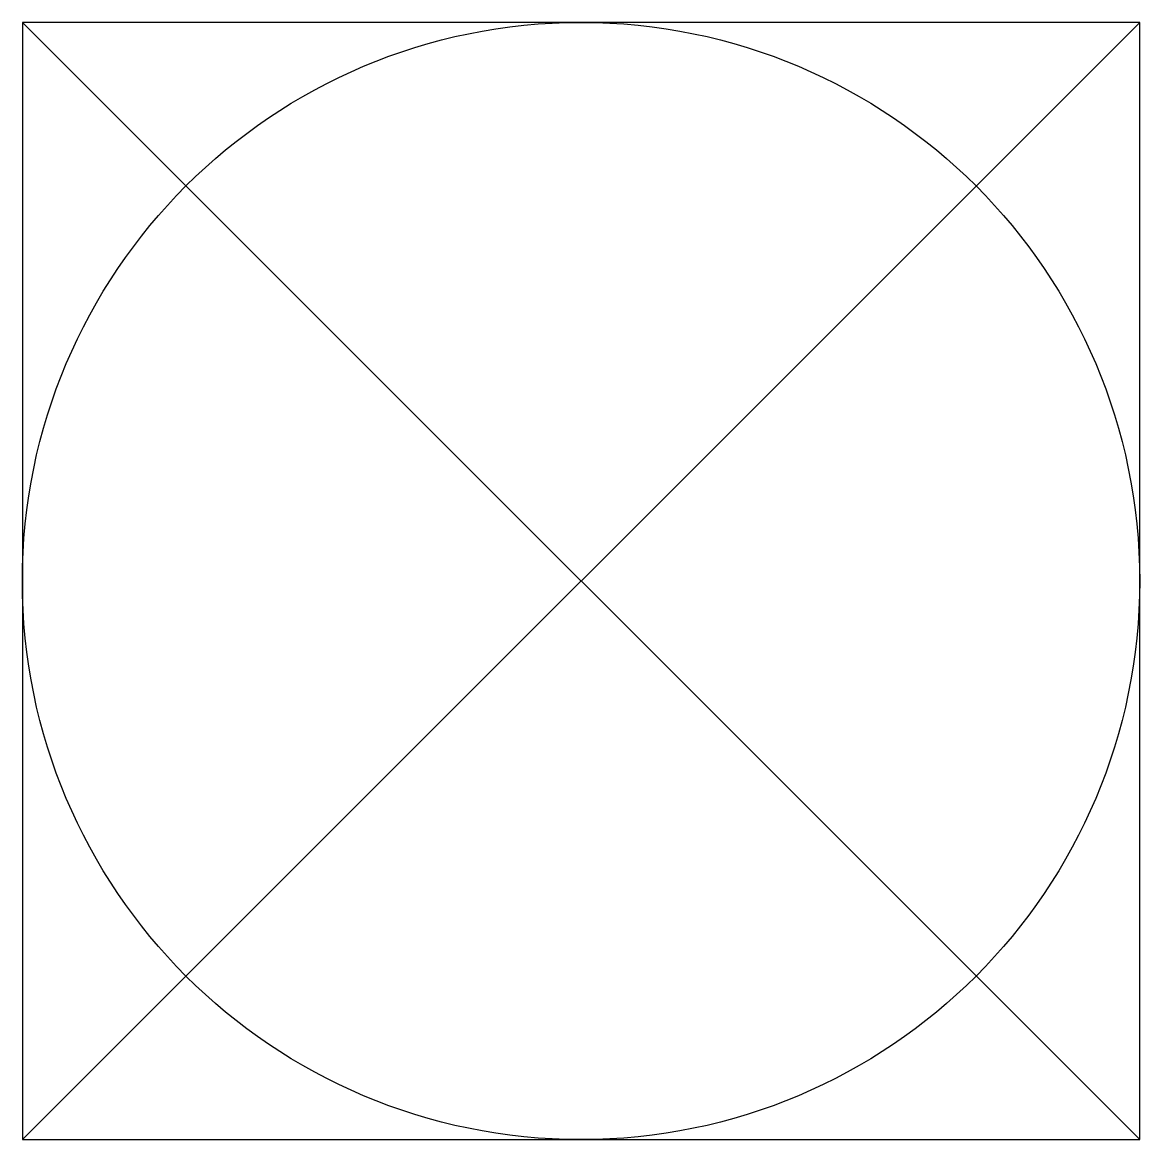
# Model space of a CAD drawing. Header units: millimetres. Extents: x 15.1 to 51.1, y 5.9 to 41.9.
import ezdxf

# ---------------------------------------------------------------- set-up
doc = ezdxf.new("R2010")
doc.units = ezdxf.units.MM

msp = doc.modelspace()

# ---------------------------------------------------------------- linework, layer by layer
at = {"color": 2}
for p, q in [((15.096, 41.866), (51.096, 5.866)), ((15.096, 5.866), (51.096, 41.866))]:
    msp.add_line(p, q, dxfattribs=at)
msp.add_lwpolyline([(15.096, 41.866), (15.096, 5.866), (51.096, 5.866), (51.096, 41.866), (33.096, 41.866)], close=True, dxfattribs=at)
msp.add_circle((33.096, 23.866), 18, dxfattribs=at)

doc.saveas('drawing.dxf')
